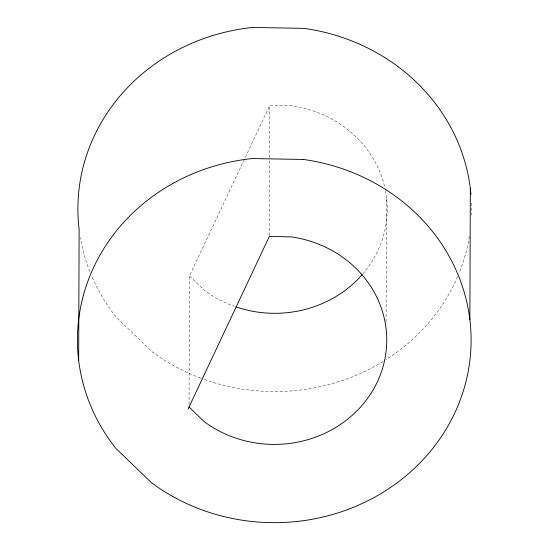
<?xml version="1.0" encoding="UTF-8"?>
<svg xmlns="http://www.w3.org/2000/svg" width="549" height="549" viewBox="0 0 549 549"><rect width="100%" height="100%" fill="white"/><g stroke="black" fill="none" stroke-linecap="round" stroke-linejoin="round"><path stroke-width="0.41" stroke-dasharray="2.75 2.06" d="M189.041 404.476L189.487 275.941L269.772 105.374L291.519 105.765A112.476 104.358 0.2 0 1 384.739 187.25M269.319 235.617L269.586 158.496M269.586 157.645L269.772 105.374M386.071 321.59L386.503 197.345M189.487 275.941L204.578 290.49A112.476 104.358 0.2 0 0 234.368 306.342M469.361 236.31A196.837 182.632 0.2 0 1 458.909 273.464M457.585 276.641A196.837 182.632 0.2 0 1 385.92 359.705M383.024 361.51A196.837 182.632 0.2 0 1 201.476 378.426M200.68 378.131A196.837 182.632 0.2 0 1 151.963 351.648L116.326 317.288A196.837 182.632 0.2 0 1 91.484 275.543M89.864 271.583A196.837 182.632 0.2 0 1 80.36 237.669M471.461 203.068A196.837 182.632 0.2 0 1 471.454 215.078M385.446 190.613A112.476 104.358 0.2 0 1 362.649 274.081"/><path stroke-width="0.82" d="M78.665 360.357L79.125 229.256A196.837 182.632 0.2 0 1 252.739 27.45L304.112 28.376A196.837 182.632 0.2 0 1 470.946 194.545M469.875 319.744L470.335 188.643M188.039 409.156L269.312 236.475L291.059 236.866A112.476 104.358 0.2 0 1 377.355 381.857A112.476 104.358 0.2 0 1 204.118 421.591L189.034 407.049M362.114 274.699A112.476 104.358 0.2 0 1 235.94 306.891M303.659 159.478L252.279 158.551A196.837 182.632 0.2 0 0 115.866 448.389L151.51 482.749A196.837 182.632 0.2 0 0 454.661 413.212A196.837 182.632 0.2 0 0 303.659 159.478"/></g></svg>
